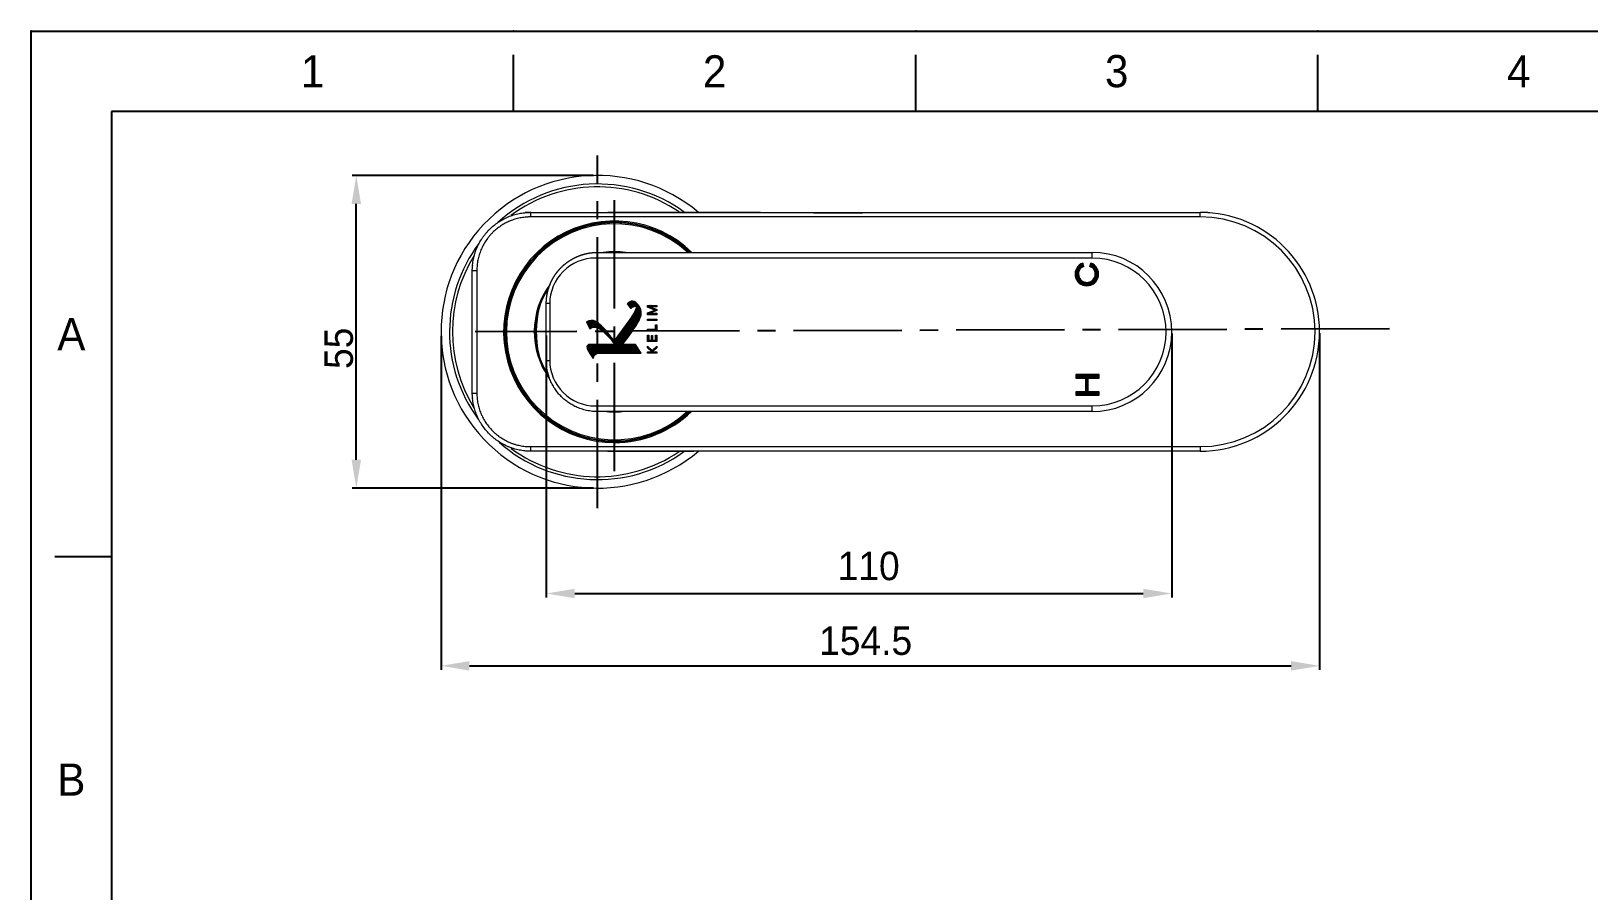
# Model space of a CAD drawing. Extents: x 9509 to 10103, y -14876 to -14456.
# Drawn here: x 9508.8 to 9782.8, y -14607 to -14455.8 of the extents above; entities that cross this region are included whole.
import ezdxf

# ---------------------------------------------------------------- set-up
doc = ezdxf.new("R2010")
doc.units = 0
doc.header["$MEASUREMENT"] = 0
doc.linetypes.add('CENTER2', pattern=[28.575, 19.05, -3.175, 3.175, -3.175])
doc.linetypes.add('HIDDEN2', pattern=[4.7625, 3.175, -1.5875])
doc.layers.get('0').update_dxf_attribs({"linetype": 'CONTINUOUS'})
doc.layers.get('DEFPOINTS').update_dxf_attribs({"linetype": 'CONTINUOUS'})
for name, color, linetype in [('1', 4, 'HIDDEN2'), ('CENTER', 1, 'CENTER2'), ('DIM', 2, 'CONTINUOUS')]:
    doc.layers.add(name, color=color, linetype=linetype)
doc.layers.add('5', color=2, linetype='CONTINUOUS', lineweight=9)
doc.styles.get("Standard").update_dxf_attribs({"font": 'Gulim.ttf'})
doc.dimstyles.new('STANDARD$0', dxfattribs={"dimtxt": 3.5, "dimasz": 2.5, "dimexe": 0.7, "dimexo": 0.7, "dimgap": 0.5, "dimtad": 3, "dimdec": 4, "dimdsep": 46, "dimtxsty": 'Standard', "dimcen": 0, "dimclrd": 2, "dimclre": 2, "dimclrt": 4, "dimadec": 0, "dimazin": 0, "dimtp": 0.2, "dimtm": 0.1, "dimtfac": 0.5, "dimtdec": 4, "dimtmove": 1, "dimatfit": 3, "dimfxl": 0, "dimtolj": 1, "dimarcsym": 0})
pattern_1 = [(135, (-2150.589, -25605.13087), (-0.08838834765, -0.08838834765), [])]

# ---------------------------------------------------------------- blocks, each defined once
blk = doc.blocks.new('*D0')
at = {"layer": '5', "color": 2, "lineweight": -2}
for p, q in [((9599.43, -14509.32), (9599.43, -14555.4)), ((9709.42, -14508.97), (9709.42, -14555.4)), ((9604.43, -14554.7), (9704.42, -14554.7))]:
    blk.add_line(p, q, dxfattribs=at)
at = {"layer": '5', "color": 2}
for points in [[(9604.43, -14553.87), (9604.43, -14555.53), (9599.43, -14554.7)], [(9704.42, -14553.87), (9704.42, -14555.53), (9709.42, -14554.7)]]:
    blk.add_solid(points, dxfattribs=at)
at = {"layer": 'DEFPOINTS', "color": 0}
for p in [(9599.43, -14508.62), (9709.42, -14508.27), (9709.42, -14554.7)]:
    blk.add_point(p, dxfattribs=at)
at = {"layer": '5', "color": 4, "insert": (9656.12, -14549.89), "char_height": 5, "attachment_point": 5}
blk.add_mtext('\\A1;110', dxfattribs=at)
blk = doc.blocks.new('*D1')
at = {"layer": '5', "color": 2, "lineweight": -2}
for p, q in [((9580.92, -14509.36), (9580.92, -14568.13)), ((9735.41, -14508.89), (9735.41, -14568.13)), ((9585.92, -14567.43), (9730.41, -14567.43))]:
    blk.add_line(p, q, dxfattribs=at)
at = {"layer": '5', "color": 2}
for points in [[(9585.92, -14566.59), (9585.92, -14568.26), (9580.92, -14567.43)], [(9730.41, -14566.59), (9730.41, -14568.26), (9735.41, -14567.43)]]:
    blk.add_solid(points, dxfattribs=at)
at = {"layer": 'DEFPOINTS', "color": 0}
for p in [(9580.92, -14508.66), (9735.41, -14508.19), (9735.41, -14567.43)]:
    blk.add_point(p, dxfattribs=at)
at = {"layer": '5', "color": 4, "insert": (9655.59, -14563.04), "char_height": 5, "attachment_point": 5}
blk.add_mtext('\\A1;154.5', dxfattribs=at)
blk = doc.blocks.new('*D9')
at = {"layer": '5', "color": 2, "lineweight": -2}
for p, q in [((9607.72, -14481.16), (9565.31, -14481.16)), ((9566.01, -14531.16), (9566.01, -14486.16)), ((9607.72, -14536.16), (9565.31, -14536.16))]:
    blk.add_line(p, q, dxfattribs=at)
at = {"layer": '5', "color": 2}
for points in [[(9565.18, -14486.16), (9566.85, -14486.16), (9566.01, -14481.16)], [(9565.18, -14531.16), (9566.85, -14531.16), (9566.01, -14536.16)]]:
    blk.add_solid(points, dxfattribs=at)
at = {"layer": 'DEFPOINTS', "color": 0}
for p in [(9566.01, -14481.16), (9608.42, -14481.16), (9608.42, -14536.16)]:
    blk.add_point(p, dxfattribs=at)
at = {"layer": '5', "color": 4, "insert": (9562.95, -14511.57), "char_height": 5, "attachment_point": 5, "rotation": 90}
blk.add_mtext('\\A1;55', dxfattribs=at)

msp = doc.modelspace()

# ---------------------------------------------------------------- hatches: boundary and pattern name
at = {"layer": '5', "linetype": 'Continuous'}
h = msp.add_hatch(dxfattribs=at)
h.set_pattern_fill('ANSI31', color=256, scale=0.2, angle=90)
h.set_pattern_definition([(135, (-9899.459157, -29296.05517), (-0.01767766953, -0.01767766953), [])])
h.paths.add_polyline_path([(9693.939, -14497.167), (9693.794, -14496.58, 5.7439115), (9695.188, -14496.58), (9695.044, -14497.167, -5.0937924)])
at = {"layer": '5'}
h = msp.add_hatch(dxfattribs=at)
h.set_pattern_fill('ANSI31', color=256, angle=90)
h.set_pattern_definition(pattern_1)
h.paths.add_polyline_path([(9618.849, -14504.258), (9617.627, -14504.258), (9618.849, -14504.741), (9618.849, -14504.939), (9617.634, -14505.417), (9618.849, -14505.417), (9618.849, -14505.655), (9617.246, -14505.655), (9617.246, -14505.328), (9618.488, -14504.835), (9617.246, -14504.35), (9617.246, -14504.017), (9618.849, -14504.017)])
h = msp.add_hatch(dxfattribs=at)
h.set_pattern_fill('ANSI31', color=256, angle=90)
h.set_pattern_definition(pattern_1)
h.paths.add_polyline_path([(9618.851, -14506.67), (9617.246, -14506.67), (9617.246, -14506.437), (9618.851, -14506.437)])
h = msp.add_hatch(dxfattribs=at)
h.set_pattern_fill('ANSI31', color=256, angle=90)
h.set_pattern_definition(pattern_1)
h.paths.add_polyline_path([(9618.849, -14508.464), (9617.246, -14508.464), (9617.246, -14508.228), (9618.645, -14508.228), (9618.645, -14507.452), (9618.849, -14507.452)])
h = msp.add_hatch(dxfattribs=at)
h.set_pattern_fill('ANSI31', color=256, angle=90)
h.set_pattern_definition(pattern_1)
h.paths.add_polyline_path([(9617.445, -14509.28), (9617.445, -14510.15), (9617.917, -14510.15), (9617.917, -14509.303), (9618.119, -14509.303), (9618.119, -14510.15), (9618.645, -14510.15), (9618.645, -14509.262), (9618.849, -14509.262), (9618.849, -14510.387), (9617.246, -14510.387), (9617.246, -14509.28)])
h = msp.add_hatch(dxfattribs=at)
h.set_pattern_fill('ANSI31', color=256, angle=90)
h.set_pattern_definition(pattern_1)
h.paths.add_polyline_path([(9618.133, -14512.191), (9618.849, -14512.191), (9618.849, -14512.428), (9617.246, -14512.428), (9617.246, -14512.191), (9617.961, -14512.191), (9617.246, -14511.488), (9617.246, -14511.189), (9618.041, -14511.981), (9618.849, -14511.187), (9618.849, -14511.486)])
at = {"layer": '5', "linetype": 'Continuous'}
h = msp.add_hatch(dxfattribs=at)
h.set_pattern_fill('ANSI31', color=256, scale=0.21, angle=90)
h.set_pattern_definition([(135, (-10872.430211, -30055.350715), (-0.018561553006, -0.018561553006), [])])
h.paths.add_polyline_path([(9694.257, -14519.216), (9694.257, -14516.825), (9692.581, -14516.825), (9692.581, -14516.199), (9696.648, -14516.199), (9696.648, -14516.825), (9694.725, -14516.825), (9694.725, -14519.216), (9696.648, -14519.216), (9696.648, -14519.842), (9692.581, -14519.842), (9692.581, -14519.216)])

# ---------------------------------------------------------------- linework, layer by layer
for p, q in [((9593.679, -14469.921), (9593.679, -14459.921)), ((9664.386, -14469.921), (9664.386, -14459.921)), ((9735.093, -14469.921), (9735.093, -14459.921)), ((10088.629, -14469.921), (9522.972, -14469.921)), ((9522.972, -14469.921), (9522.972, -14861.638)), ((9522.972, -14548.264), (9512.972, -14548.264))]:
    msp.add_line(p, q)
at = {"color": 2, "lineweight": 0}
for p, q in [((9617.246, -14511.488), (9617.246, -14511.189)), ((9617.246, -14511.189), (9618.041, -14511.981)), ((9617.961, -14512.191), (9617.246, -14511.488)), ((9617.246, -14512.428), (9617.246, -14512.191)), ((9617.246, -14512.191), (9617.961, -14512.191)), ((9618.849, -14512.428), (9617.246, -14512.428)), ((9618.041, -14511.981), (9618.849, -14511.187)), ((9618.849, -14511.486), (9618.133, -14512.191)), ((9618.133, -14512.191), (9618.849, -14512.191)), ((9618.849, -14511.187), (9618.849, -14511.486)), ((9618.849, -14512.191), (9618.849, -14512.428))]:
    msp.add_line(p, q, dxfattribs=at)
msp.add_lwpolyline([(9508.831, -14455.78), (10102.77, -14455.78), (10102.77, -14875.78), (9508.831, -14875.78)], close=True)
for points in [[(9618.849, -14504.258), (9617.627, -14504.258), (9618.849, -14504.741), (9618.849, -14504.939), (9617.634, -14505.417), (9618.849, -14505.417), (9618.849, -14505.655), (9617.246, -14505.655), (9617.246, -14505.328), (9618.488, -14504.835), (9617.246, -14504.35), (9617.246, -14504.017), (9618.849, -14504.017), (9618.849, -14504.258)], [(9618.851, -14506.67), (9617.246, -14506.67), (9617.246, -14506.437), (9618.851, -14506.437), (9618.851, -14506.67)], [(9618.849, -14508.464), (9617.246, -14508.464), (9617.246, -14508.228), (9618.645, -14508.228), (9618.645, -14507.452), (9618.849, -14507.452), (9618.849, -14508.464)], [(9617.445, -14509.28), (9617.445, -14510.15), (9617.917, -14510.15), (9617.917, -14509.303), (9618.119, -14509.303), (9618.119, -14510.15), (9618.645, -14510.15), (9618.645, -14509.262), (9618.849, -14509.262), (9618.849, -14510.387), (9617.246, -14510.387), (9617.246, -14509.28), (9617.445, -14509.28)]]:
    msp.add_lwpolyline(points, dxfattribs=at)
msp.add_open_spline([(9612.82, -14510.893), (9614.11, -14510.893), (9615.106, -14510.893), (9615.106, -14510.893), (9615.106, -14510.893), (9616.104, -14512.405), (9616.104, -14512.405), (9616.104, -14512.405), (9608.894, -14512.405), (9608.894, -14512.405), (9608.428, -14512.405), (9608.123, -14512.51), (9607.97, -14512.716), (9607.819, -14512.921), (9607.715, -14513.131), (9607.652, -14513.344), (9607.652, -14513.344), (9607.079, -14512.466), (9607.079, -14512.466), (9606.958, -14512.284), (9606.852, -14512.109), (9606.762, -14511.936), (9606.64, -14511.706), (9606.58, -14511.494), (9606.58, -14511.302), (9606.58, -14511.028), (9606.746, -14510.893), (9607.079, -14510.893), (9607.079, -14510.893), (9611.5, -14510.893), (9611.5, -14510.893), (9611.123, -14510.425), (9610.734, -14509.965), (9610.334, -14509.514), (9609.873, -14508.995), (9608.998, -14508.122), (9608.285, -14507.882), (9607.865, -14507.747), (9607.405, -14507.849), (9607.079, -14508.145), (9607.079, -14508.145), (9606.485, -14506.916), (9606.485, -14506.916), (9606.986, -14506.593), (9607.62, -14506.565), (9608.148, -14506.845), (9608.706, -14507.135), (9609.56, -14508.006), (9609.949, -14508.466), (9610.448, -14509.058), (9610.929, -14509.663), (9611.389, -14510.283), (9611.389, -14510.283), (9614.141, -14506.48), (9614.141, -14506.48), (9614.425, -14506.043), (9614.689, -14505.618), (9614.928, -14505.211), (9615.147, -14504.791), (9615.255, -14504.449), (9615.255, -14504.184), (9615.255, -14504.182), (9615.255, -14504.18), (9615.255, -14504.177), (9615.215, -14504.173), (9615.174, -14504.17), (9615.134, -14504.17), (9614.804, -14504.17), (9614.514, -14504.334), (9614.335, -14504.586), (9614.335, -14504.586), (9613.636, -14503.758), (9613.636, -14503.758), (9613.636, -14503.758), (9613.752, -14503.565), (9614.127, -14503.382), (9614.406, -14503.244), (9614.797, -14503.218), (9615.155, -14503.516), (9615.155, -14503.516), (9615.861, -14504.025), (9616.034, -14504.734), (9616.096, -14504.943), (9616.126, -14505.178), (9616.126, -14505.44), (9616.126, -14505.74), (9615.996, -14506.153), (9615.733, -14506.675), (9615.133, -14507.876), (9613.738, -14509.732), (9612.82, -14510.893)], degree=3, knots=[0, 0, 0, 0, 1, 1, 1, 2, 2, 2, 3, 3, 3, 4, 4, 4, 5, 5, 5, 6, 6, 6, 7, 7, 7, 8, 8, 8, 9, 9, 9, 10, 10, 10, 11, 11, 11, 12, 12, 12, 13, 13, 13, 14, 14, 14, 15, 15, 15, 16, 16, 16, 17, 17, 17, 18, 18, 18, 19, 19, 19, 20, 20, 20, 21, 21, 21, 22, 22, 22, 23, 23, 23, 24, 24, 24, 25, 25, 25, 26, 26, 26, 27, 27, 27, 28, 28, 28, 29, 29, 29, 30, 30, 30, 30], dxfattribs=at)
for p in [(9593.679, -14455.78), (9664.386, -14455.78), (9735.093, -14455.78)]:
    msp.add_point(p)
at = {"layer": '1', "color": 1, "linetype": 'Continuous', "lineweight": 13}
for p, q in [((9714.415, -14488.463), (9596.641, -14488.463)), ((9714.415, -14488.463), (9714.415, -14487.663)), ((9600.922, -14492.584), (9600.74, -14492.584)), ((9622.091, -14492.584), (9621.909, -14492.584)), ((9608.933, -14495.7), (9608.035, -14495.7)), ((9621.436, -14495.7), (9608.933, -14495.7)), ((9695.426, -14495.7), (9621.436, -14495.7)), ((9695.426, -14495.7), (9695.426, -14494.7)), ((9587.215, -14497.881), (9587.215, -14519.444)), ((9600.035, -14503.7), (9599.426, -14503.7)), ((9600.035, -14503.7), (9600.035, -14513.7)), ((9599.426, -14513.7), (9600.035, -14513.7)), ((9608.035, -14521.7), (9608.933, -14521.7)), ((9608.933, -14521.7), (9621.436, -14521.7)), ((9621.436, -14521.7), (9695.426, -14521.7)), ((9695.426, -14522.7), (9695.426, -14521.7)), ((9600.74, -14524.741), (9600.922, -14524.741)), ((9621.909, -14524.741), (9622.091, -14524.741)), ((9596.641, -14528.863), (9714.415, -14528.863)), ((9714.415, -14528.863), (9714.415, -14529.663))]:
    msp.add_line(p, q, dxfattribs=at)
at = {"layer": '1', "color": 7, "linetype": 'Continuous', "lineweight": 18}
for p, q in [((9596.643, -14487.663), (9714.415, -14487.663)), ((9603.204, -14491.307), (9602.973, -14491.307)), ((9619.858, -14491.307), (9619.627, -14491.307)), ((9608.426, -14494.7), (9609.323, -14494.7)), ((9609.323, -14494.7), (9621.436, -14494.7)), ((9621.436, -14494.7), (9695.426, -14494.7)), ((9586.415, -14519.443), (9586.415, -14497.882)), ((9599.426, -14513.7), (9599.426, -14503.7)), ((9609.323, -14522.7), (9608.426, -14522.7)), ((9621.436, -14522.7), (9609.323, -14522.7)), ((9695.426, -14522.7), (9621.436, -14522.7)), ((9602.973, -14526.018), (9603.204, -14526.018)), ((9619.627, -14526.018), (9619.858, -14526.018)), ((9714.415, -14529.663), (9596.643, -14529.663))]:
    msp.add_line(p, q, dxfattribs=at)
for centre, radius, start, end in [((9608.415, -14508.663), 27.5, 49.93826, 310.21296), ((9608.415, -14508.663), 26, 53.87625, 132.39), ((9714.415, -14508.663), 21, 270, 90), ((9611.415, -14508.663), 19.5, 45.73125, 270), ((9611.415, -14508.663), 19.3, 46.34438, 270), ((9611.415, -14508.663), 19.2, 90, 313.02), ((9611.415, -14508.663), 19, 47.30062, 312.3675), ((9611.415, -14508.663), 19.2, 46.65375, 90), ((9608.415, -14508.663), 26, 143.33063, 216.29813), ((9695.426, -14508.7), 14, 0, 90), ((9611.415, -14508.663), 13.9, 146.50313, 212.90063), ((9695.426, -14508.7), 14, 270, 0), ((9611.415, -14508.663), 19.3, 270, 313.34062), ((9611.415, -14508.663), 19.5, 270, 313.95938), ((9608.415, -14508.663), 26, 228.3075, 305.85375)]:
    msp.add_arc(centre, radius, start, end, dxfattribs=at)
at = {"layer": '1', "color": 1, "linetype": 'Continuous', "lineweight": 13}
for centre, radius, start, end in [((9608.415, -14508.663), 25.5, 55.72125, 126.73125), ((9714.415, -14508.663), 20.2, 270, 90), ((9608.415, -14508.663), 25.5, 148.17375, 211.6575), ((9611.415, -14508.663), 14.1, 82.00688, 97.99875), ((9695.426, -14508.7), 13, 270, 90), ((9611.415, -14508.663), 14.1, 143.51625, 215.53875), ((9611.415, -14508.663), 14.1, 264.5775, 275.41687), ((9608.415, -14508.663), 25.5, 233.5275, 304.27875)]:
    msp.add_arc(centre, radius, start, end, dxfattribs=at)
at = {"layer": '1', "color": 7, "linetype": 'Continuous', "lineweight": 18}
for centre, major_axis, ratio, start_param, end_param in [((9595.548, -14504.925), (-1.001, -28.661), 0.0523042, 4.5360013, 4.5445887), ((9612.27, -14508.7), (0, -16.126), 0.9063078, 4.4433219, 4.960667), ((9595.548, -14512.4), (1.001, -28.661), 0.0523042, 4.8801893, 4.8887767)]:
    msp.add_ellipse(centre, major_axis=major_axis, ratio=ratio, start_param=start_param, end_param=end_param, dxfattribs=at)
for points, knots in [([(9586.415, -14497.882), (9586.415, -14497.879), (9586.415, -14497.876), (9586.415, -14497.871), (9586.415, -14497.863), (9586.415, -14497.845), (9586.415, -14497.808), (9586.416, -14497.734), (9586.418, -14497.587), (9586.429, -14497.294), (9586.448, -14497.044), (9586.497, -14496.546), (9586.547, -14496.218), (9586.679, -14495.565), (9586.761, -14495.242), (9586.884, -14494.841), (9586.909, -14494.761), (9586.963, -14494.601), (9586.991, -14494.521), (9587.077, -14494.284), (9587.138, -14494.128), (9587.332, -14493.665), (9587.476, -14493.364), (9587.793, -14492.779), (9587.965, -14492.494), (9588.245, -14492.078), (9588.342, -14491.942), (9588.492, -14491.74), (9588.543, -14491.673), (9588.647, -14491.54), (9588.7, -14491.474), (9588.861, -14491.279), (9588.971, -14491.152), (9589.141, -14490.964), (9589.198, -14490.903), (9589.315, -14490.781), (9589.374, -14490.721), (9589.671, -14490.424), (9589.918, -14490.201), (9590.431, -14489.78), (9590.697, -14489.582), (9591.246, -14489.213), (9591.53, -14489.041), (9591.971, -14488.803), (9592.12, -14488.727), (9592.347, -14488.618), (9592.423, -14488.582), (9592.577, -14488.513), (9592.654, -14488.48), (9593.042, -14488.318), (9593.356, -14488.204), (9593.992, -14488.009), (9594.314, -14487.927), (9594.967, -14487.795), (9595.298, -14487.745), (9595.716, -14487.703), (9595.801, -14487.696), (9595.969, -14487.683), (9596.053, -14487.678), (9596.221, -14487.67), (9596.305, -14487.667), (9596.432, -14487.664), (9596.495, -14487.663), (9596.569, -14487.663), (9596.606, -14487.662), (9596.624, -14487.662), (9596.632, -14487.662), (9596.637, -14487.663), (9596.64, -14487.663), (9596.643, -14487.663)], [0, 0, 0, 0, 0.0004883, 0.0004883, 0.0009766, 0.0019531, 0.0039062, 0.0078125, 0.015625, 0.03125, 0.0625, 0.0625, 0.125, 0.125, 0.1875, 0.1875, 0.203125, 0.203125, 0.21875, 0.21875, 0.25, 0.25, 0.3125, 0.3125, 0.375, 0.375, 0.40625, 0.40625, 0.421875, 0.421875, 0.4375, 0.4375, 0.46875, 0.46875, 0.484375, 0.484375, 0.5, 0.5, 0.5625, 0.5625, 0.625, 0.625, 0.6875, 0.6875, 0.71875, 0.71875, 0.734375, 0.734375, 0.75, 0.75, 0.8125, 0.8125, 0.875, 0.875, 0.9375, 0.9375, 0.953125, 0.953125, 0.96875, 0.96875, 0.984375, 0.984375, 0.9921875, 0.9960937, 0.9980469, 0.9990234, 0.9995117, 0.9995117, 1, 1, 1, 1]), ([(9596.643, -14487.663), (9596.643, -14487.663), (9596.643, -14487.668), (9596.643, -14487.683), (9596.643, -14487.689), (9596.643, -14487.705), (9596.643, -14487.714), (9596.643, -14487.744), (9596.642, -14487.768), (9596.642, -14487.805), (9596.642, -14487.812), (9596.642, -14487.828), (9596.642, -14487.836), (9596.642, -14487.861), (9596.642, -14487.879), (9596.642, -14487.934), (9596.642, -14487.974), (9596.642, -14488.029), (9596.642, -14488.04), (9596.642, -14488.063), (9596.642, -14488.097), (9596.642, -14488.156), (9596.642, -14488.205), (9596.642, -14488.243), (9596.642, -14488.255), (9596.642, -14488.281), (9596.642, -14488.294), (9596.642, -14488.319), (9596.642, -14488.332), (9596.642, -14488.352), (9596.642, -14488.359), (9596.642, -14488.372), (9596.642, -14488.404), (9596.641, -14488.436), (9596.641, -14488.463)], [0, 0, 0, 0, 0.125, 0.125, 0.1875, 0.1875, 0.25, 0.25, 0.375, 0.375, 0.40625, 0.40625, 0.4375, 0.4375, 0.5, 0.5, 0.625, 0.625, 0.65625, 0.65625, 0.6875, 0.75, 0.8125, 0.8125, 0.84375, 0.84375, 0.875, 0.875, 0.90625, 0.90625, 0.921875, 0.921875, 0.9375, 1, 1, 1, 1]), ([(9596.643, -14487.663), (9596.643, -14487.663), (9596.643, -14487.663), (9596.643, -14487.663), (9596.643, -14487.663), (9596.643, -14487.663)], [0, 0, 0, 0, 0.4936392, 0.4936392, 1, 1, 1, 1]), ([(9714.415, -14487.72), (9711.438, -14487.72), (9705.711, -14487.721), (9697.462, -14487.723), (9689.896, -14487.726), (9683.015, -14487.729), (9676.819, -14487.733), (9671.31, -14487.738), (9666.487, -14487.743), (9662.351, -14487.749), (9658.919, -14487.756), (9656.292, -14487.764), (9654.373, -14487.772), (9652.908, -14487.783), (9651.463, -14487.787), (9649.819, -14487.786), (9647.93, -14487.779), (9645.636, -14487.767), (9642.918, -14487.749), (9639.841, -14487.727), (9636.75, -14487.706), (9633.867, -14487.691), (9631.296, -14487.681), (9629.029, -14487.675), (9627.051, -14487.672), (9625.341, -14487.67), (9623.791, -14487.67), (9622.223, -14487.67), (9620.514, -14487.671), (9618.68, -14487.671), (9616.796, -14487.671), (9614.954, -14487.672), (9613.302, -14487.672), (9611.928, -14487.673), (9610.938, -14487.673), (9610.36, -14487.674), (9610.405, -14487.674), (9610.365, -14487.675), (9610.348, -14487.675), (9610.319, -14487.676), (9610.29, -14487.676), (9610.26, -14487.677), (9610.24, -14487.677), (9610.231, -14487.678)], [0, 0, 0, 0, 0.0476133, 0.0915942, 0.1319332, 0.1686225, 0.2016558, 0.2310283, 0.2567372, 0.2787842, 0.2971867, 0.3119531, 0.3214838, 0.3286972, 0.3364072, 0.3455193, 0.3560341, 0.3679499, 0.3840929, 0.4022398, 0.4212006, 0.4389155, 0.4553555, 0.4705306, 0.4844503, 0.4971248, 0.5086278, 0.521361, 0.5365422, 0.55417, 0.5742425, 0.596758, 0.6217151, 0.6472105, 0.6748285, 0.7045881, 0.7364915, 0.7705379, 0.8067253, 0.8521258, 0.9005057, 0.9518685, 1, 1, 1, 1]), ([(9599.426, -14503.7), (9599.426, -14503.684), (9599.426, -14503.654), (9599.426, -14503.608), (9599.427, -14503.562), (9599.428, -14503.516), (9599.429, -14503.47), (9599.43, -14503.424), (9599.431, -14503.378), (9599.433, -14503.332), (9599.435, -14503.286), (9599.437, -14503.24), (9599.44, -14503.194), (9599.443, -14503.148), (9599.446, -14503.102), (9599.449, -14503.056), (9599.452, -14503.01), (9599.456, -14502.964), (9599.46, -14502.917), (9599.464, -14502.871), (9599.468, -14502.825), (9599.473, -14502.779), (9599.478, -14502.733), (9599.483, -14502.686), (9599.488, -14502.64), (9599.494, -14502.594), (9599.5, -14502.548), (9599.506, -14502.501), (9599.512, -14502.455), (9599.519, -14502.409), (9599.526, -14502.362), (9599.533, -14502.316), (9599.54, -14502.27), (9599.548, -14502.224), (9599.555, -14502.177), (9599.564, -14502.131), (9599.572, -14502.085), (9599.58, -14502.038), (9599.589, -14501.992), (9599.598, -14501.946), (9599.608, -14501.9), (9599.617, -14501.854), (9599.627, -14501.807), (9599.637, -14501.761), (9599.647, -14501.715), (9599.658, -14501.669), (9599.669, -14501.623), (9599.68, -14501.577), (9599.691, -14501.531), (9599.703, -14501.484), (9599.714, -14501.438), (9599.726, -14501.392), (9599.739, -14501.346), (9599.751, -14501.301), (9599.764, -14501.255), (9599.777, -14501.209), (9599.791, -14501.163), (9599.804, -14501.117), (9599.818, -14501.071), (9599.832, -14501.026), (9599.846, -14500.98), (9599.861, -14500.934), (9599.876, -14500.889), (9599.891, -14500.843), (9599.906, -14500.798), (9599.922, -14500.752), (9599.938, -14500.707), (9599.954, -14500.661), (9599.97, -14500.616), (9599.987, -14500.571), (9600.004, -14500.526), (9600.021, -14500.48), (9600.039, -14500.435), (9600.056, -14500.39), (9600.074, -14500.345), (9600.092, -14500.301), (9600.111, -14500.256), (9600.129, -14500.211), (9600.148, -14500.166), (9600.168, -14500.122), (9600.187, -14500.077), (9600.207, -14500.033), (9600.227, -14499.988), (9600.247, -14499.944), (9600.267, -14499.9), (9600.288, -14499.855), (9600.309, -14499.811), (9600.33, -14499.767), (9600.352, -14499.723), (9600.373, -14499.679), (9600.395, -14499.636), (9600.418, -14499.592), (9600.44, -14499.548), (9600.463, -14499.505), (9600.486, -14499.462), (9600.509, -14499.418), (9600.533, -14499.375), (9600.557, -14499.332), (9600.581, -14499.289), (9600.605, -14499.246), (9600.629, -14499.203), (9600.654, -14499.16), (9600.679, -14499.118), (9600.705, -14499.075), (9600.73, -14499.033), (9600.756, -14498.991), (9600.782, -14498.949), (9600.808, -14498.906), (9600.835, -14498.865), (9600.862, -14498.823), (9600.889, -14498.781), (9600.916, -14498.739), (9600.943, -14498.698), (9600.971, -14498.657), (9600.999, -14498.615), (9601.028, -14498.574), (9601.056, -14498.533), (9601.085, -14498.492), (9601.114, -14498.452), (9601.143, -14498.411), (9601.173, -14498.371), (9601.203, -14498.33), (9601.233, -14498.29), (9601.263, -14498.25), (9601.293, -14498.21), (9601.324, -14498.171), (9601.355, -14498.131), (9601.386, -14498.092), (9601.418, -14498.052), (9601.45, -14498.013), (9601.482, -14497.974), (9601.514, -14497.935), (9601.546, -14497.897), (9601.579, -14497.858), (9601.612, -14497.82), (9601.645, -14497.781), (9601.679, -14497.743), (9601.712, -14497.705), (9601.746, -14497.668), (9601.78, -14497.63), (9601.815, -14497.593), (9601.849, -14497.555), (9601.884, -14497.518), (9601.919, -14497.481), (9601.955, -14497.445), (9601.99, -14497.408), (9602.026, -14497.372), (9602.062, -14497.336), (9602.098, -14497.3), (9602.134, -14497.264), (9602.171, -14497.228), (9602.208, -14497.193), (9602.246, -14497.157), (9602.284, -14497.12), (9602.323, -14497.084), (9602.363, -14497.048), (9602.403, -14497.011), (9602.444, -14496.975), (9602.485, -14496.938), (9602.527, -14496.902), (9602.57, -14496.865), (9602.613, -14496.828), (9602.657, -14496.791), (9602.701, -14496.755), (9602.746, -14496.718), (9602.792, -14496.681), (9602.838, -14496.644), (9602.885, -14496.607), (9602.933, -14496.57), (9602.981, -14496.533), (9603.03, -14496.497), (9603.079, -14496.46), (9603.129, -14496.423), (9603.18, -14496.386), (9603.231, -14496.35), (9603.283, -14496.313), (9603.336, -14496.277), (9603.389, -14496.241), (9603.443, -14496.204), (9603.498, -14496.168), (9603.554, -14496.132), (9603.61, -14496.096), (9603.666, -14496.061), (9603.724, -14496.025), (9603.782, -14495.99), (9603.841, -14495.955), (9603.9, -14495.92), (9603.96, -14495.885), (9604.021, -14495.851), (9604.083, -14495.817), (9604.145, -14495.783), (9604.208, -14495.749), (9604.272, -14495.715), (9604.336, -14495.682), (9604.401, -14495.649), (9604.467, -14495.617), (9604.533, -14495.585), (9604.601, -14495.553), (9604.668, -14495.521), (9604.737, -14495.49), (9604.806, -14495.459), (9604.876, -14495.429), (9604.947, -14495.399), (9605.018, -14495.369), (9605.091, -14495.34), (9605.163, -14495.311), (9605.237, -14495.283), (9605.311, -14495.255), (9605.386, -14495.228), (9605.462, -14495.201), (9605.538, -14495.175), (9605.615, -14495.149), (9605.693, -14495.124), (9605.771, -14495.1), (9605.851, -14495.076), (9605.93, -14495.052), (9606.011, -14495.029), (9606.092, -14495.007), (9606.174, -14494.986), (9606.257, -14494.965), (9606.34, -14494.944), (9606.424, -14494.925), (9606.508, -14494.906), (9606.593, -14494.888), (9606.679, -14494.87), (9606.766, -14494.854), (9606.853, -14494.838), (9606.941, -14494.823), (9607.029, -14494.808), (9607.118, -14494.795), (9607.208, -14494.782), (9607.298, -14494.77), (9607.389, -14494.759), (9607.48, -14494.749), (9607.573, -14494.74), (9607.665, -14494.732), (9607.758, -14494.724), (9607.852, -14494.718), (9607.946, -14494.712), (9608.041, -14494.708), (9608.137, -14494.704), (9608.233, -14494.701), (9608.329, -14494.7), (9608.393, -14494.7), (9608.426, -14494.7)], [0, 0, 0, 0, 0.0031291, 0.0062607, 0.0093948, 0.0125314, 0.0156706, 0.0188124, 0.0219567, 0.0251036, 0.0282532, 0.0314053, 0.0345601, 0.0377175, 0.0408775, 0.0440402, 0.0472056, 0.0503737, 0.0535445, 0.056718, 0.0598942, 0.0630731, 0.0662548, 0.0694393, 0.0726266, 0.0758166, 0.0790094, 0.0822051, 0.0854036, 0.0886049, 0.091809, 0.095016, 0.0982259, 0.1014387, 0.1046544, 0.107873, 0.1110945, 0.1143189, 0.1175463, 0.1207766, 0.12401, 0.1272462, 0.1304855, 0.1337278, 0.1369731, 0.1402214, 0.1434728, 0.1467272, 0.1499847, 0.1532453, 0.1565089, 0.1597756, 0.1630455, 0.1663184, 0.1695945, 0.1728738, 0.1761562, 0.1794417, 0.1827304, 0.1860224, 0.1893175, 0.1926158, 0.1959173, 0.1992221, 0.2025301, 0.2058414, 0.2091559, 0.2124737, 0.2157948, 0.2191192, 0.2224469, 0.225778, 0.2291123, 0.23245, 0.235791, 0.2391354, 0.2424832, 0.2458344, 0.2491889, 0.2525469, 0.2559083, 0.259273, 0.2626413, 0.266013, 0.2693881, 0.2727667, 0.2761488, 0.2795343, 0.2829234, 0.286316, 0.289712, 0.2931117, 0.2965148, 0.2999215, 0.3033318, 0.3067456, 0.310163, 0.313584, 0.3170086, 0.3204368, 0.3238686, 0.3273041, 0.3307432, 0.3341859, 0.3376323, 0.3410824, 0.3445361, 0.3479935, 0.3514546, 0.3549195, 0.358388, 0.3618603, 0.3653363, 0.368816, 0.3722995, 0.3757868, 0.3792778, 0.3827726, 0.3862712, 0.3897736, 0.3932799, 0.3967899, 0.4003037, 0.4038214, 0.407343, 0.4108684, 0.4143977, 0.4179308, 0.4214678, 0.4250087, 0.4285535, 0.4321023, 0.4356549, 0.4392115, 0.442772, 0.4463364, 0.4499048, 0.4534772, 0.4570535, 0.4606339, 0.4642182, 0.4678065, 0.4713988, 0.4749951, 0.4785954, 0.4821998, 0.4858082, 0.4894207, 0.4929832, 0.4965824, 0.5002183, 0.5038909, 0.5076003, 0.5113464, 0.5151293, 0.5189489, 0.5228054, 0.5266986, 0.5306287, 0.5345955, 0.5385993, 0.5426398, 0.5467173, 0.5508315, 0.5549827, 0.5591708, 0.5633957, 0.5676576, 0.5719563, 0.576292, 0.5806646, 0.5850742, 0.5895207, 0.5940042, 0.5985246, 0.603082, 0.6076763, 0.6123077, 0.616976, 0.6216814, 0.6264237, 0.6312031, 0.6360195, 0.6408729, 0.6457633, 0.6506907, 0.6556552, 0.6606568, 0.6656954, 0.670771, 0.6758838, 0.6810336, 0.6862204, 0.6914444, 0.6967054, 0.7020035, 0.7073387, 0.712711, 0.7181204, 0.7235669, 0.7290505, 0.7345712, 0.7401291, 0.745724, 0.7513561, 0.7570253, 0.7627317, 0.7684752, 0.7742558, 0.7800736, 0.7859285, 0.7918206, 0.7977498, 0.8037162, 0.8097197, 0.8157604, 0.8218383, 0.8279533, 0.8341056, 0.8402949, 0.8465215, 0.8527853, 0.8590862, 0.8654243, 0.8717997, 0.8782122, 0.8846619, 0.8911488, 0.8976729, 0.9042342, 0.9108327, 0.9174684, 0.9241413, 0.9308515, 0.9375988, 0.9443834, 0.9512052, 0.9580642, 0.9649604, 0.9718939, 0.9788646, 0.9858725, 0.9929176, 1, 1, 1, 1]), ([(9586.415, -14497.882), (9586.415, -14497.882), (9586.421, -14497.882), (9586.436, -14497.882), (9586.442, -14497.882), (9586.458, -14497.882), (9586.467, -14497.882), (9586.497, -14497.882), (9586.521, -14497.882), (9586.558, -14497.882), (9586.565, -14497.882), (9586.581, -14497.882), (9586.589, -14497.882), (9586.614, -14497.882), (9586.632, -14497.882), (9586.687, -14497.882), (9586.727, -14497.881), (9586.782, -14497.881), (9586.793, -14497.881), (9586.816, -14497.881), (9586.85, -14497.881), (9586.909, -14497.881), (9586.958, -14497.881), (9586.995, -14497.881), (9587.008, -14497.881), (9587.034, -14497.881), (9587.046, -14497.881), (9587.072, -14497.881), (9587.085, -14497.881), (9587.112, -14497.881), (9587.124, -14497.881), (9587.163, -14497.881), (9587.189, -14497.881), (9587.215, -14497.881)], [0, 0, 0, 0, 0.125, 0.125, 0.1875, 0.1875, 0.25, 0.25, 0.375, 0.375, 0.40625, 0.40625, 0.4375, 0.4375, 0.5, 0.5, 0.625, 0.625, 0.65625, 0.65625, 0.6875, 0.75, 0.8125, 0.8125, 0.84375, 0.84375, 0.875, 0.875, 0.90625, 0.90625, 0.9375, 0.9375, 1, 1, 1, 1]), ([(9586.415, -14497.882), (9586.415, -14497.882), (9586.415, -14497.882), (9586.415, -14497.882), (9586.415, -14497.882), (9586.415, -14497.882)], [0, 0, 0, 0, 0.5534789, 0.5534789, 1, 1, 1, 1]), ([(9608.426, -14522.7), (9608.037, -14522.7), (9607.661, -14522.674), (9606.936, -14522.583), (9606.589, -14522.517), (9605.926, -14522.352), (9605.611, -14522.254), (9605.014, -14522.034), (9604.732, -14521.912), (9604.203, -14521.653), (9603.956, -14521.516), (9603.494, -14521.233), (9603.279, -14521.087), (9602.881, -14520.793), (9602.697, -14520.644), (9602.443, -14520.424), (9602.362, -14520.351), (9602.246, -14520.242), (9602.189, -14520.188), (9602.125, -14520.126), (9602.093, -14520.095), (9602.077, -14520.079), (9602.07, -14520.071), (9602.066, -14520.067), (9602.064, -14520.065), (9602.063, -14520.064), (9602.062, -14520.064), (9602.062, -14520.064), (9602.062, -14520.064), (9602.062, -14520.064), (9601.842, -14519.844), (9601.635, -14519.614), (9601.249, -14519.138), (9601.069, -14518.892), (9600.737, -14518.386), (9600.584, -14518.127), (9600.308, -14517.597), (9600.184, -14517.328), (9599.965, -14516.781), (9599.869, -14516.504), (9599.706, -14515.947), (9599.639, -14515.666), (9599.531, -14515.103), (9599.491, -14514.821), (9599.439, -14514.258), (9599.426, -14513.978), (9599.426, -14513.7)], [0, 0, 0, 0, 0.0625, 0.0625, 0.125, 0.125, 0.1875, 0.1875, 0.25, 0.25, 0.3125, 0.3125, 0.375, 0.375, 0.4375, 0.4375, 0.46875, 0.46875, 0.484375, 0.4921875, 0.4960937, 0.4980469, 0.4990234, 0.4995117, 0.4997559, 0.4998779, 0.499939, 0.4999695, 0.4999695, 0.5, 0.5, 0.5625, 0.5625, 0.625, 0.625, 0.6875, 0.6875, 0.75, 0.75, 0.8125, 0.8125, 0.875, 0.875, 0.9375, 0.9375, 1, 1, 1, 1]), ([(9586.415, -14519.443), (9586.415, -14519.443), (9586.421, -14519.443), (9586.436, -14519.443), (9586.442, -14519.443), (9586.458, -14519.443), (9586.467, -14519.443), (9586.497, -14519.443), (9586.521, -14519.443), (9586.558, -14519.443), (9586.565, -14519.443), (9586.581, -14519.443), (9586.589, -14519.443), (9586.614, -14519.443), (9586.632, -14519.443), (9586.687, -14519.444), (9586.727, -14519.444), (9586.782, -14519.444), (9586.793, -14519.444), (9586.816, -14519.444), (9586.85, -14519.444), (9586.909, -14519.444), (9586.958, -14519.444), (9586.995, -14519.444), (9587.008, -14519.444), (9587.034, -14519.444), (9587.046, -14519.444), (9587.072, -14519.444), (9587.085, -14519.444), (9587.112, -14519.444), (9587.124, -14519.444), (9587.163, -14519.444), (9587.189, -14519.444), (9587.215, -14519.444)], [0, 0, 0, 0, 0.125, 0.125, 0.1875, 0.1875, 0.25, 0.25, 0.375, 0.375, 0.40625, 0.40625, 0.4375, 0.4375, 0.5, 0.5, 0.625, 0.625, 0.65625, 0.65625, 0.6875, 0.75, 0.8125, 0.8125, 0.84375, 0.84375, 0.875, 0.875, 0.90625, 0.90625, 0.9375, 0.9375, 1, 1, 1, 1]), ([(9586.415, -14519.443), (9586.415, -14519.443), (9586.415, -14519.443), (9586.415, -14519.443), (9586.415, -14519.443), (9586.415, -14519.443)], [0, 0, 0, 0, 0.4465208, 0.4465208, 1, 1, 1, 1]), ([(9596.643, -14529.663), (9596.64, -14529.663), (9596.637, -14529.663), (9596.632, -14529.663), (9596.624, -14529.663), (9596.606, -14529.663), (9596.569, -14529.663), (9596.495, -14529.662), (9596.348, -14529.66), (9596.055, -14529.649), (9595.805, -14529.631), (9595.307, -14529.581), (9594.649, -14529.483), (9594.002, -14529.319), (9593.601, -14529.196), (9593.521, -14529.171), (9593.361, -14529.118), (9593.282, -14529.09), (9593.044, -14529.004), (9592.888, -14528.943), (9592.425, -14528.749), (9592.124, -14528.605), (9591.539, -14528.289), (9591.254, -14528.117), (9590.838, -14527.838), (9590.701, -14527.741), (9590.499, -14527.591), (9590.432, -14527.54), (9590.299, -14527.436), (9590.233, -14527.383), (9590.038, -14527.223), (9589.91, -14527.112), (9589.723, -14526.943), (9589.661, -14526.885), (9589.539, -14526.769), (9589.479, -14526.71), (9589.183, -14526.413), (9588.959, -14526.166), (9588.537, -14525.653), (9588.34, -14525.388), (9587.97, -14524.838), (9587.798, -14524.554), (9587.559, -14524.114), (9587.483, -14523.965), (9587.392, -14523.776), (9587.374, -14523.738), (9587.339, -14523.661), (9587.321, -14523.623), (9587.269, -14523.508), (9587.236, -14523.431), (9587.073, -14523.044), (9586.959, -14522.73), (9586.764, -14522.093), (9586.681, -14521.771), (9586.549, -14521.118), (9586.499, -14520.788), (9586.456, -14520.369), (9586.449, -14520.285), (9586.436, -14520.117), (9586.431, -14520.033), (9586.423, -14519.865), (9586.42, -14519.78), (9586.417, -14519.654), (9586.416, -14519.591), (9586.415, -14519.517), (9586.415, -14519.48), (9586.415, -14519.462), (9586.415, -14519.454), (9586.415, -14519.449), (9586.415, -14519.446), (9586.415, -14519.443)], [0, 0, 0, 0, 0.0004883, 0.0004883, 0.0009766, 0.0019531, 0.0039062, 0.0078125, 0.015625, 0.03125, 0.0625, 0.0625, 0.125, 0.1875, 0.1875, 0.203125, 0.203125, 0.21875, 0.21875, 0.25, 0.25, 0.3125, 0.3125, 0.375, 0.375, 0.40625, 0.40625, 0.421875, 0.421875, 0.4375, 0.4375, 0.46875, 0.46875, 0.484375, 0.484375, 0.5, 0.5, 0.5625, 0.5625, 0.625, 0.625, 0.6875, 0.6875, 0.71875, 0.71875, 0.7265625, 0.7265625, 0.734375, 0.734375, 0.75, 0.75, 0.8125, 0.8125, 0.875, 0.875, 0.9375, 0.9375, 0.953125, 0.953125, 0.96875, 0.96875, 0.984375, 0.984375, 0.9921875, 0.9960938, 0.9980469, 0.9990234, 0.9995117, 0.9995117, 1, 1, 1, 1]), ([(9596.641, -14528.863), (9596.641, -14528.889), (9596.642, -14528.921), (9596.642, -14528.953), (9596.642, -14528.966), (9596.642, -14528.973), (9596.642, -14528.993), (9596.642, -14529.006), (9596.642, -14529.031), (9596.642, -14529.044), (9596.642, -14529.07), (9596.642, -14529.083), (9596.642, -14529.12), (9596.642, -14529.169), (9596.642, -14529.228), (9596.642, -14529.262), (9596.642, -14529.285), (9596.642, -14529.296), (9596.642, -14529.351), (9596.642, -14529.391), (9596.642, -14529.446), (9596.642, -14529.464), (9596.642, -14529.489), (9596.642, -14529.497), (9596.642, -14529.513), (9596.642, -14529.52), (9596.642, -14529.557), (9596.643, -14529.581), (9596.643, -14529.611), (9596.643, -14529.62), (9596.643, -14529.636), (9596.643, -14529.642), (9596.643, -14529.657), (9596.643, -14529.662), (9596.643, -14529.663)], [0, 0, 0, 0, 0.0625, 0.078125, 0.078125, 0.09375, 0.09375, 0.125, 0.125, 0.15625, 0.15625, 0.1875, 0.1875, 0.25, 0.3125, 0.34375, 0.34375, 0.375, 0.375, 0.5, 0.5, 0.5625, 0.5625, 0.59375, 0.59375, 0.625, 0.625, 0.75, 0.75, 0.8125, 0.8125, 0.875, 0.875, 1, 1, 1, 1]), ([(9596.643, -14529.663), (9596.643, -14529.663), (9596.643, -14529.663), (9596.643, -14529.663), (9596.643, -14529.663), (9596.643, -14529.663)], [0, 0, 0, 0, 0.5063607, 0.5063607, 1, 1, 1, 1]), ([(9610.23, -14529.647), (9610.239, -14529.648), (9610.258, -14529.648), (9610.286, -14529.649), (9610.313, -14529.649), (9610.34, -14529.65), (9610.356, -14529.65), (9610.388, -14529.651), (9610.357, -14529.651), (9610.524, -14529.652), (9611.063, -14529.652), (9611.844, -14529.653), (9612.852, -14529.653), (9614.01, -14529.653), (9615.178, -14529.654), (9616.301, -14529.654), (9617.684, -14529.655), (9619.565, -14529.655), (9622.206, -14529.656), (9624.269, -14529.656), (9625.395, -14529.656)], [0, 0, 0, 0, 0.0923533, 0.1905809, 0.2823498, 0.3676669, 0.4465386, 0.5039913, 0.5574709, 0.606967, 0.6524946, 0.6940479, 0.7364697, 0.7737832, 0.8059852, 0.8330727, 0.856674, 0.8997059, 0.9481178, 1, 1, 1, 1]), ([(9714.744, -14529.66), (9714.79, -14529.661), (9714.996, -14529.659), (9715.284, -14529.647), (9715.519, -14529.635), (9715.586, -14529.631)], [0, 0, 0, 0, 0.169994, 0.7604287, 1, 1, 1, 1])]:
    msp.add_open_spline(points, degree=3, knots=knots, dxfattribs=at)
at = {"layer": '1', "color": 1, "linetype": 'Continuous', "lineweight": 13}
for points, knots in [([(9596.641, -14488.463), (9596.564, -14488.462), (9596.486, -14488.463), (9596.33, -14488.466), (9596.252, -14488.469), (9596.02, -14488.48), (9595.866, -14488.492), (9595.406, -14488.537), (9595.103, -14488.582), (9594.504, -14488.701), (9594.207, -14488.775), (9593.621, -14488.952), (9593.331, -14489.055), (9592.973, -14489.204), (9592.902, -14489.234), (9592.795, -14489.282), (9592.76, -14489.298), (9592.689, -14489.33), (9592.513, -14489.412), (9592.341, -14489.499), (9591.933, -14489.718), (9591.671, -14489.875), (9591.162, -14490.215), (9590.916, -14490.397), (9590.442, -14490.784), (9590.213, -14490.99), (9589.939, -14491.263), (9589.884, -14491.319), (9589.777, -14491.431), (9589.724, -14491.488), (9589.566, -14491.661), (9589.465, -14491.779), (9589.316, -14491.959), (9589.267, -14492.02), (9589.171, -14492.142), (9589.03, -14492.328), (9588.896, -14492.517), (9588.638, -14492.901), (9588.48, -14493.165), (9588.188, -14493.706), (9588.056, -14493.983), (9587.877, -14494.411), (9587.821, -14494.555), (9587.742, -14494.775), (9587.716, -14494.849), (9587.667, -14494.996), (9587.644, -14495.07), (9587.531, -14495.441), (9587.456, -14495.74), (9587.335, -14496.343), (9587.29, -14496.647), (9587.23, -14497.26), (9587.215, -14497.569), (9587.215, -14497.881)], [0, 0, 0, 0, 0.015625, 0.015625, 0.03125, 0.03125, 0.0625, 0.0625, 0.125, 0.125, 0.1875, 0.1875, 0.25, 0.25, 0.265625, 0.265625, 0.2734375, 0.2734375, 0.28125, 0.3125, 0.3125, 0.375, 0.375, 0.4375, 0.4375, 0.5, 0.5, 0.515625, 0.515625, 0.53125, 0.53125, 0.5625, 0.5625, 0.578125, 0.578125, 0.59375, 0.625, 0.625, 0.6875, 0.6875, 0.75, 0.75, 0.78125, 0.78125, 0.796875, 0.796875, 0.8125, 0.8125, 0.875, 0.875, 0.9375, 0.9375, 1, 1, 1, 1]), ([(9608.035, -14495.7), (9605.935, -14495.7), (9603.863, -14496.558), (9600.893, -14499.527), (9600.035, -14501.598), (9600.035, -14503.7)], [0, 0, 0, 0, 0.5, 0.5, 1, 1, 1, 1]), ([(9600.035, -14513.7), (9600.035, -14515.8), (9600.894, -14517.871), (9603.863, -14520.841), (9605.933, -14521.7), (9608.035, -14521.7)], [0, 0, 0, 0, 0.5, 0.5, 1, 1, 1, 1]), ([(9587.215, -14519.444), (9587.215, -14519.522), (9587.216, -14519.6), (9587.22, -14519.756), (9587.222, -14519.834), (9587.233, -14520.066), (9587.245, -14520.22), (9587.29, -14520.68), (9587.336, -14520.983), (9587.455, -14521.582), (9587.529, -14521.878), (9587.707, -14522.464), (9587.811, -14522.754), (9587.959, -14523.112), (9587.99, -14523.183), (9588.038, -14523.29), (9588.054, -14523.325), (9588.086, -14523.396), (9588.168, -14523.572), (9588.256, -14523.744), (9588.474, -14524.151), (9588.632, -14524.414), (9588.972, -14524.922), (9589.154, -14525.168), (9589.542, -14525.642), (9589.748, -14525.87), (9590.022, -14526.145), (9590.077, -14526.199), (9590.19, -14526.306), (9590.247, -14526.36), (9590.42, -14526.517), (9590.538, -14526.618), (9590.718, -14526.767), (9590.779, -14526.815), (9590.902, -14526.911), (9591.087, -14527.052), (9591.276, -14527.186), (9591.661, -14527.444), (9591.924, -14527.602), (9592.465, -14527.893), (9592.743, -14528.025), (9593.171, -14528.204), (9593.316, -14528.26), (9593.535, -14528.338), (9593.609, -14528.364), (9593.757, -14528.413), (9593.831, -14528.436), (9594.201, -14528.549), (9594.5, -14528.624), (9595.103, -14528.743), (9595.407, -14528.789), (9596.021, -14528.849), (9596.33, -14528.863), (9596.641, -14528.863)], [0, 0, 0, 0, 0.015625, 0.015625, 0.03125, 0.03125, 0.0625, 0.0625, 0.125, 0.125, 0.1875, 0.1875, 0.25, 0.25, 0.265625, 0.265625, 0.2734375, 0.2734375, 0.28125, 0.3125, 0.3125, 0.375, 0.375, 0.4375, 0.4375, 0.5, 0.5, 0.515625, 0.515625, 0.53125, 0.53125, 0.5625, 0.5625, 0.578125, 0.578125, 0.59375, 0.625, 0.625, 0.6875, 0.6875, 0.75, 0.75, 0.78125, 0.78125, 0.796875, 0.796875, 0.8125, 0.8125, 0.875, 0.875, 0.9375, 0.9375, 1, 1, 1, 1])]:
    msp.add_open_spline(points, degree=3, knots=knots, dxfattribs=at)
at = {"layer": '1', "color": 7, "linetype": 'Continuous', "lineweight": 18}
for points, degree in [([(9595.767, -14487.706), (9595.733, -14487.705), (9595.698, -14487.703)], 2), ([(9596.643, -14487.663), (9596.643, -14487.663), (9596.643, -14487.663), (9596.643, -14487.663)], 3), ([(9716.115, -14487.737), (9715.431, -14487.669), (9714.744, -14487.67)], 2), ([(9586.457, -14496.941), (9586.457, -14496.979), (9586.458, -14497.016)], 2), ([(9586.415, -14497.882), (9586.415, -14497.882), (9586.415, -14497.882), (9586.415, -14497.882)], 3), ([(9586.415, -14519.443), (9586.415, -14519.443), (9586.415, -14519.443), (9586.415, -14519.443)], 3), ([(9586.458, -14520.309), (9586.457, -14520.346), (9586.457, -14520.384)], 2), ([(9595.698, -14529.622), (9595.733, -14529.62), (9595.767, -14529.619)], 2), ([(9596.643, -14529.663), (9596.643, -14529.663), (9596.643, -14529.663), (9596.643, -14529.663)], 3)]:
    msp.add_open_spline(points, degree=degree, dxfattribs=at)
at = {"layer": '1', "color": 1, "linetype": 'Continuous', "lineweight": 13}
msp.add_open_spline([(9596.705, -14487.663), (9596.388, -14487.663), (9596.07, -14487.677), (9595.754, -14487.707)], degree=3, dxfattribs=at)
at = {"layer": '5', "linetype": 'Continuous'}
for p, q in [((9693.939, -14497.167), (9693.794, -14496.58)), ((9695.044, -14497.167), (9695.188, -14496.58)), ((9614.446, -14504.454), (9613.686, -14503.694)), ((9614.541, -14504.372), (9613.776, -14503.607)), ((9614.646, -14504.301), (9613.875, -14503.53)), ((9614.363, -14504.548), (9613.978, -14504.163)), ((9614.765, -14504.242), (9613.983, -14503.46)), ((9614.898, -14504.199), (9614.097, -14503.397)), ((9615.049, -14504.173), (9614.219, -14503.343)), ((9615.227, -14504.175), (9614.356, -14503.303)), ((9616.06, -14504.83), (9614.513, -14503.284)), ((9615.989, -14504.582), (9614.704, -14503.298)), ((9615.916, -14506.278), (9614.899, -14505.26)), ((9615.967, -14506.151), (9614.961, -14505.146)), ((9615.818, -14504.235), (9614.979, -14503.396)), ((9616.013, -14506.021), (9615.019, -14505.027)), ((9616.055, -14505.886), (9615.074, -14504.905)), ((9616.09, -14505.744), (9615.125, -14504.779)), ((9616.116, -14505.594), (9615.17, -14504.648)), ((9616.126, -14505.427), (9615.21, -14504.511)), ((9616.12, -14505.244), (9615.24, -14504.364)), ((9616.101, -14505.048), (9615.254, -14504.202)), ((9607.468, -14507.905), (9606.491, -14506.929)), ((9607.602, -14507.863), (9606.592, -14506.853)), ((9607.346, -14507.96), (9606.657, -14507.271)), ((9607.75, -14507.834), (9606.71, -14506.794)), ((9607.234, -14508.025), (9606.822, -14507.614)), ((9607.916, -14507.823), (9606.837, -14506.744)), ((9608.109, -14507.84), (9606.973, -14506.704)), ((9607.132, -14508.1), (9606.988, -14507.956)), ((9608.353, -14507.907), (9607.12, -14506.673)), ((9608.702, -14508.079), (9607.279, -14506.656)), ((9609.334, -14508.534), (9607.454, -14506.655)), ((9613.382, -14512.405), (9607.653, -14506.676)), ((9611.25, -14510.097), (9607.888, -14506.734)), ((9610.644, -14509.313), (9608.208, -14506.878)), ((9609.783, -14508.276), (9608.948, -14507.441)), ((9614.164, -14509.122), (9613.042, -14507.999)), ((9614.238, -14509.019), (9613.116, -14507.897)), ((9614.312, -14508.916), (9613.19, -14507.794)), ((9614.386, -14508.813), (9613.264, -14507.691)), ((9614.459, -14508.709), (9613.338, -14507.589)), ((9614.532, -14508.605), (9613.413, -14507.486)), ((9614.604, -14508.501), (9613.487, -14507.384)), ((9614.677, -14508.397), (9613.561, -14507.281)), ((9614.748, -14508.292), (9613.635, -14507.179)), ((9614.82, -14508.186), (9613.709, -14507.076)), ((9614.891, -14508.081), (9613.784, -14506.973)), ((9614.961, -14507.974), (9613.858, -14506.871)), ((9615.031, -14507.868), (9613.932, -14506.768)), ((9615.101, -14507.76), (9614.006, -14506.666)), ((9615.17, -14507.652), (9614.08, -14506.563)), ((9615.238, -14507.544), (9614.154, -14506.46)), ((9615.305, -14507.435), (9614.223, -14506.353)), ((9615.372, -14507.325), (9614.292, -14506.245)), ((9615.438, -14507.214), (9614.361, -14506.137)), ((9615.503, -14507.102), (9614.43, -14506.029)), ((9615.567, -14506.989), (9614.498, -14505.92)), ((9615.629, -14506.875), (9614.566, -14505.811)), ((9615.69, -14506.759), (9614.633, -14505.702)), ((9615.75, -14506.642), (9614.7, -14505.592)), ((9615.808, -14506.523), (9614.767, -14505.482)), ((9615.863, -14506.402), (9614.833, -14505.371)), ((9613.205, -14512.405), (9610.481, -14509.681)), ((9613.558, -14512.405), (9611.409, -14510.256)), ((9613.735, -14512.405), (9611.483, -14510.153)), ((9613.912, -14512.405), (9611.557, -14510.051)), ((9614.089, -14512.405), (9611.632, -14509.948)), ((9614.265, -14512.405), (9611.706, -14509.846)), ((9612.868, -14510.831), (9611.78, -14509.743)), ((9612.946, -14510.732), (9611.854, -14509.64)), ((9613.024, -14510.633), (9611.929, -14509.538)), ((9613.101, -14510.534), (9612.003, -14509.435)), ((9613.179, -14510.434), (9612.077, -14509.333)), ((9613.256, -14510.335), (9612.151, -14509.23)), ((9613.333, -14510.235), (9612.225, -14509.128)), ((9613.409, -14510.135), (9612.3, -14509.025)), ((9613.486, -14510.034), (9612.374, -14508.922)), ((9613.562, -14509.934), (9612.448, -14508.82)), ((9613.638, -14509.833), (9612.522, -14508.717)), ((9613.714, -14509.732), (9612.596, -14508.615)), ((9613.79, -14509.631), (9612.671, -14508.512)), ((9613.865, -14509.53), (9612.745, -14508.41)), ((9613.94, -14509.428), (9612.819, -14508.307)), ((9614.015, -14509.326), (9612.893, -14508.204)), ((9614.09, -14509.224), (9612.967, -14508.102)), ((9607.999, -14512.68), (9606.581, -14511.261)), ((9607.924, -14512.781), (9606.591, -14511.448)), ((9608.092, -14512.596), (9606.613, -14511.117)), ((9607.855, -14512.888), (9606.651, -14511.685)), ((9608.202, -14512.529), (9606.685, -14511.012)), ((9608.329, -14512.479), (9606.792, -14510.942)), ((9607.791, -14513.002), (9606.804, -14512.015)), ((9608.469, -14512.442), (9606.93, -14510.903)), ((9607.734, -14513.121), (9607.079, -14512.467)), ((9608.622, -14512.419), (9607.096, -14510.893)), ((9608.787, -14512.407), (9607.273, -14510.893)), ((9607.683, -14513.248), (9607.413, -14512.977)), ((9608.962, -14512.405), (9607.45, -14510.893)), ((9609.139, -14512.405), (9607.627, -14510.893)), ((9609.316, -14512.405), (9607.803, -14510.893)), ((9609.492, -14512.405), (9607.98, -14510.893)), ((9609.669, -14512.405), (9608.157, -14510.893)), ((9609.846, -14512.405), (9608.334, -14510.893)), ((9610.023, -14512.405), (9608.511, -14510.893)), ((9610.2, -14512.405), (9608.687, -14510.893)), ((9610.376, -14512.405), (9608.864, -14510.893)), ((9610.553, -14512.405), (9609.041, -14510.893)), ((9610.73, -14512.405), (9609.218, -14510.893)), ((9610.907, -14512.405), (9609.394, -14510.893)), ((9611.083, -14512.405), (9609.571, -14510.893)), ((9611.26, -14512.405), (9609.748, -14510.893)), ((9611.437, -14512.405), (9609.925, -14510.893)), ((9611.614, -14512.405), (9610.101, -14510.893)), ((9611.791, -14512.405), (9610.278, -14510.893)), ((9611.967, -14512.405), (9610.455, -14510.893)), ((9612.144, -14512.405), (9610.632, -14510.893)), ((9612.321, -14512.405), (9610.809, -14510.893)), ((9612.498, -14512.405), (9610.985, -14510.893)), ((9612.674, -14512.405), (9611.162, -14510.893)), ((9612.851, -14512.405), (9611.339, -14510.893)), ((9613.028, -14512.405), (9611.435, -14510.812)), ((9614.442, -14512.405), (9612.93, -14510.893)), ((9614.619, -14512.405), (9613.107, -14510.893)), ((9614.796, -14512.405), (9613.283, -14510.893)), ((9614.973, -14512.405), (9613.46, -14510.893)), ((9615.149, -14512.405), (9613.637, -14510.893)), ((9615.326, -14512.405), (9613.814, -14510.893)), ((9615.503, -14512.405), (9613.991, -14510.893)), ((9615.68, -14512.405), (9614.167, -14510.893)), ((9615.856, -14512.405), (9614.344, -14510.893)), ((9616.033, -14512.405), (9614.521, -14510.893)), ((9615.897, -14512.092), (9614.698, -14510.893)), ((9615.554, -14511.573), (9614.874, -14510.893)), ((9615.212, -14511.053), (9615.051, -14510.893))]:
    msp.add_line(p, q, dxfattribs=at)
msp.add_lwpolyline([(9696.648, -14519.842), (9696.648, -14519.216), (9694.725, -14519.216), (9694.725, -14516.825), (9696.648, -14516.825), (9696.648, -14516.199), (9692.581, -14516.199), (9692.581, -14516.825), (9694.257, -14516.825), (9694.257, -14519.216), (9692.581, -14519.216), (9692.581, -14519.842), (9696.648, -14519.842)], dxfattribs=at)
for radius, start, end in [(2.062, 109.75212, 70.24788), (1.462, 112.21381, 67.78619)]:
    msp.add_arc((9694.491, -14498.52), radius, start, end, dxfattribs=at)
at = {"layer": 'CENTER', "color": 1, "linetype": 'CENTER2'}
for p, q in [((9608.415, -14539.663), (9608.415, -14477.663)), ((9611.415, -14533.163), (9611.415, -14484.163)), ((9747.694, -14508.148), (9586.915, -14508.663))]:
    msp.add_line(p, q, dxfattribs=at)
at = {"layer": 'DIM', "color": 7}
msp.add_point((9508.831, -14455.78), dxfattribs=at)

# ---------------------------------------------------------------- texts
at = {"char_height": 5.657, "attachment_point": 5}
for s, width, insert in [('1', 50, (9558.326, -14462.85)), ('2', 50, (9629.033, -14462.85)), ('3', 50, (9699.74, -14462.85)), ('4', 50, (9770.447, -14462.85)), ('A', 10, (9515.902, -14509.093)), ('B', 10, (9515.902, -14587.436))]:
    msp.add_mtext_dynamic_manual_height_columns(s, width=width, gutter_width=12.5, heights=[0], dxfattribs=dict(at, insert=insert))

# ---------------------------------------------------------------- dimensions: what is measured, and where the dimension line sits
at = {"layer": '5'}
dim = msp.add_linear_dim(base=(9566.015, -14481.163), p1=(9608.415, -14536.163), p2=(9608.415, -14481.163), angle=90, dimstyle='STANDARD$0', override={"dimtxt": 5, "dimasz": 5, "dimdec": 1, "dimzin": 9, "dimtdec": 1, "dimfxl": 1.25, "dimtfill": 1}, dxfattribs=at)
dim.commit()
dim.dimension.update_dxf_attribs({"geometry": '*D9', "text_midpoint": (9566.015, -14511.568), "dimtype": 128})
for base, p1, p2, text, picture, middle in [((9735.41, -14567.426), (9580.915, -14508.663), (9735.41, -14508.187), '154.5', '*D1', (9655.593, -14566.107)), ((9709.419, -14554.699), (9599.426, -14508.622), (9709.419, -14508.27), '110', '*D0', (9656.119, -14552.964))]:
    dim = msp.add_linear_dim(base=base, p1=p1, p2=p2, text=text, dimstyle='STANDARD$0', override={"dimtxt": 5, "dimasz": 5, "dimdec": 1, "dimzin": 9, "dimtdec": 1, "dimfxl": 1.25, "dimtfill": 1}, dxfattribs=at)
    dim.commit()
    dim.dimension.update_dxf_attribs({"geometry": picture, "text_midpoint": middle, "dimtype": 128})

doc.saveas('drawing.dxf')
